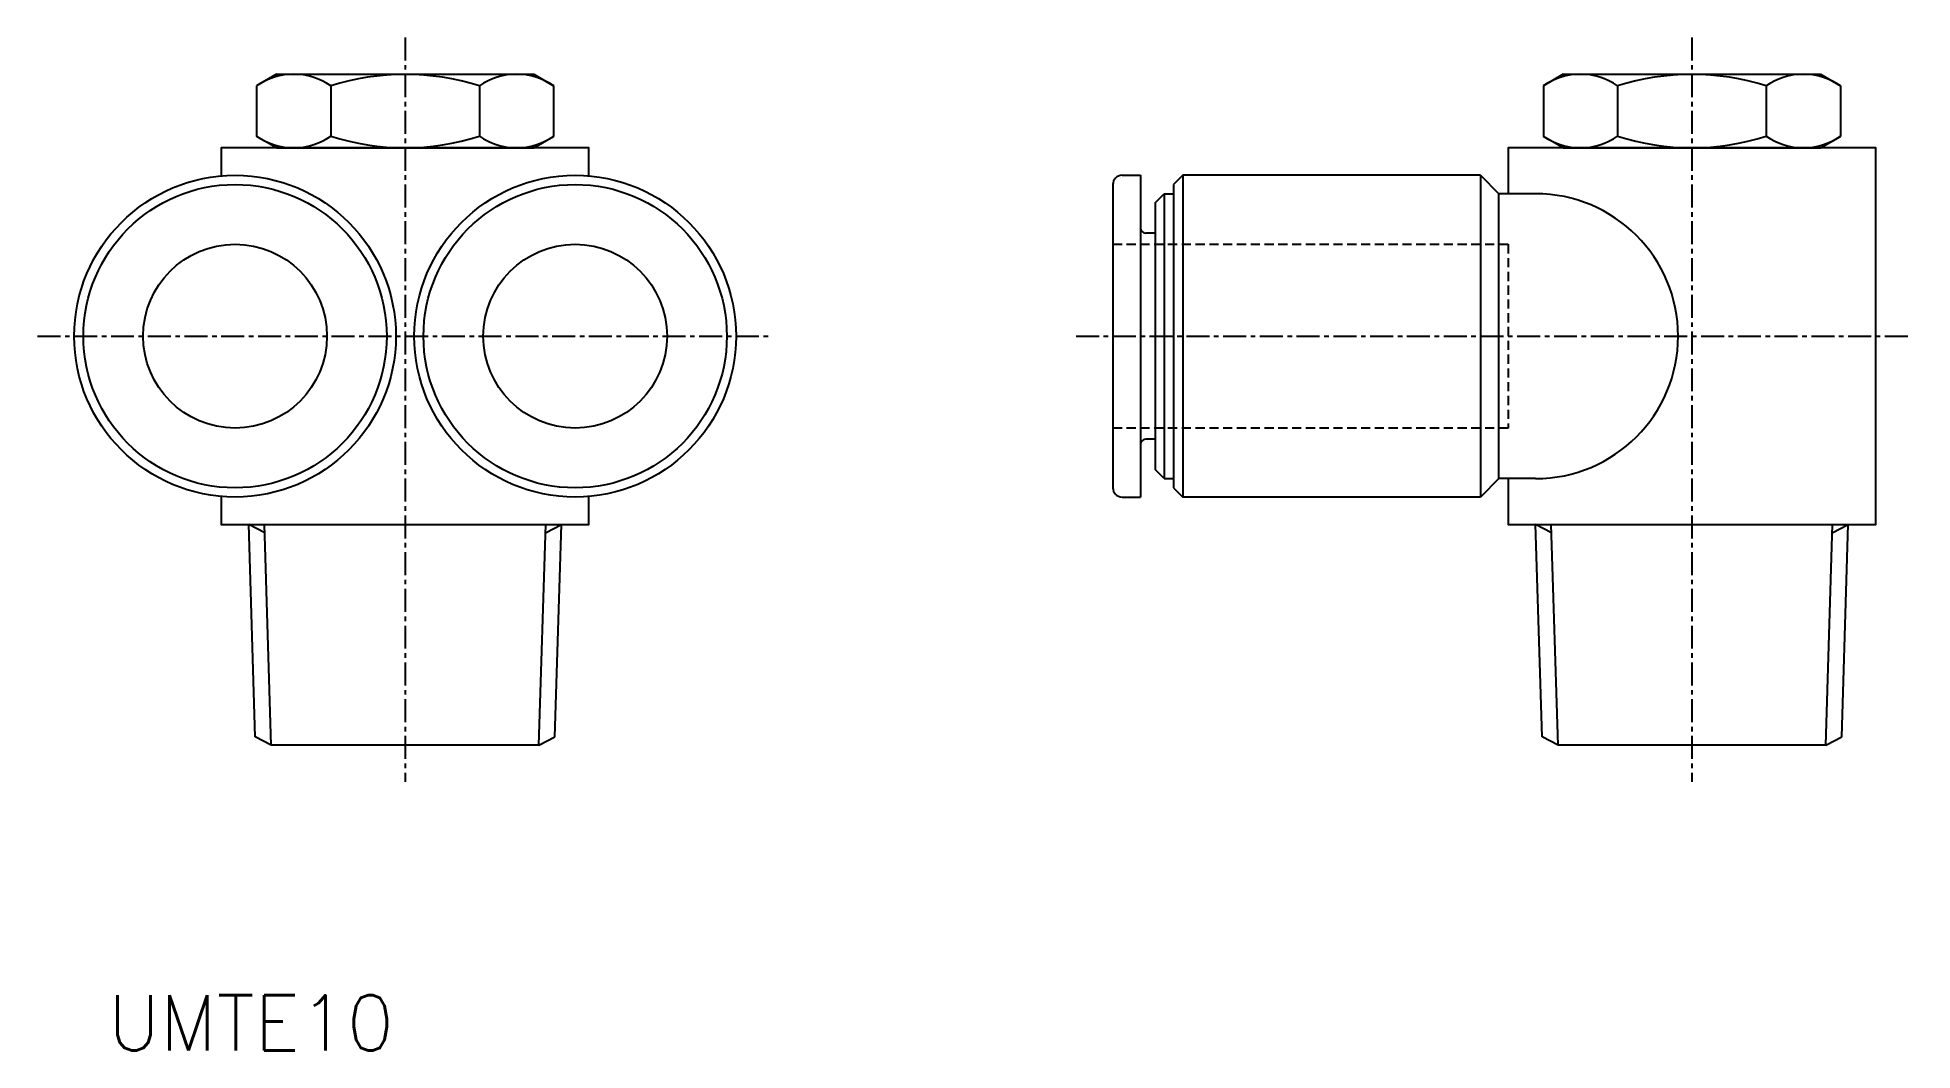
# Model space of a CAD drawing. Extents: x 87 to 189, y 75 to 130.
import ezdxf
from ezdxf.enums import TextEntityAlignment as Align

# ---------------------------------------------------------------- set-up
doc = ezdxf.new("R2010")
doc.units = 0
doc.header["$MEASUREMENT"] = 0
doc.linetypes.add('CENTER', pattern=[2, 1.25, -0.25, 0.25, -0.25])
doc.linetypes.add('DASHED', pattern=[0.75, 0.5, -0.25])
doc.layers.get('0').update_dxf_attribs({"linetype": 'CONTINUOUS'})
doc.layers.add('CENTER', color=1, linetype='CENTER')
doc.styles.get("Standard").update_dxf_attribs({"font": 'txt.shx', "bigfont": 'extfont.shx'})

msp = doc.modelspace()

# ---------------------------------------------------------------- linework, layer by layer
at = {"color": 7, "linetype": 'Continuous'}
for p, q in [((99.75, 128.09), (98.67, 127.46)), ((99.75, 128.09), (113.75, 128.09)), ((113.75, 128.09), (114.83, 127.46)), ((169.75, 128.09), (168.67, 127.46)), ((169.75, 128.09), (183.75, 128.09)), ((183.75, 128.09), (184.83, 127.46)), ((98.67, 127.46), (98.67, 124.71)), ((102.71, 127.46), (102.71, 124.71)), ((110.79, 127.46), (110.79, 124.71)), ((114.83, 127.46), (114.83, 124.71)), ((168.67, 127.46), (168.67, 124.71)), ((172.71, 127.46), (172.71, 124.71)), ((180.79, 127.46), (180.79, 124.71)), ((184.83, 127.46), (184.83, 124.71)), ((99.75, 124.09), (98.67, 124.71)), ((113.75, 124.09), (114.83, 124.71)), ((169.75, 124.09), (168.67, 124.71)), ((183.75, 124.09), (184.83, 124.71)), ((99.75, 124.09), (113.75, 124.09)), ((99.75, 124.09), (113.75, 124.09)), ((169.75, 124.09), (183.75, 124.09)), ((169.75, 124.09), (183.75, 124.09)), ((145.75, 122.59), (146.75, 122.59)), ((146.75, 122.59), (146.75, 105.09)), ((149.05, 122.59), (148.55, 122.09)), ((165.25, 122.59), (149.05, 122.59)), ((149.05, 122.59), (149.05, 105.09)), ((165.25, 122.59), (165.25, 105.09)), ((165.25, 122.59), (166.25, 121.59)), ((145.25, 122.09), (145.25, 105.59)), ((147.55, 121.09), (148.05, 121.59)), ((148.05, 121.59), (148.55, 121.59)), ((148.05, 121.59), (148.05, 106.09)), ((148.55, 122.09), (148.55, 105.59)), ((166.25, 106.09), (166.25, 121.59)), ((168.25, 121.59), (166.25, 121.59)), ((147.55, 121.09), (147.55, 106.59)), ((147.55, 119.44), (147.05, 119.44)), ((147.55, 108.24), (147.05, 108.24)), ((148.05, 106.09), (147.55, 106.59)), ((148.05, 106.09), (148.55, 106.09)), ((166.25, 106.09), (165.25, 105.09)), ((168.25, 106.09), (166.25, 106.09)), ((145.75, 105.09), (146.75, 105.09)), ((148.55, 105.59), (149.05, 105.09)), ((165.25, 105.09), (149.05, 105.09)), ((98.6, 92.04), (98.24, 103.59)), ((114.9, 92.04), (115.26, 103.59)), ((168.6, 92.04), (168.24, 103.59)), ((184.9, 92.04), (185.26, 103.59)), ((99.47, 91.59), (98.6, 92.04)), ((114.03, 91.59), (114.9, 92.04)), ((169.47, 91.59), (168.6, 92.04)), ((184.03, 91.59), (184.9, 92.04)), ((114.03, 91.59), (99.47, 91.59)), ((184.03, 91.59), (169.47, 91.59))]:
    msp.add_line(p, q, dxfattribs=at)
at = {"color": 3, "linetype": 'DASHED'}
for p, q in [((145.25, 118.84), (166.75, 118.84)), ((166.75, 118.84), (166.75, 108.84)), ((166.75, 108.84), (145.25, 108.84))]:
    msp.add_line(p, q, dxfattribs=at)
at = {"color": 3, "linetype": 'Continuous'}
for p, q in [((99.11, 103.14), (98.24, 103.59)), ((99.47, 91.59), (99.1, 103.59)), ((114.03, 91.59), (114.4, 103.59)), ((114.39, 103.14), (115.26, 103.59)), ((169.11, 103.14), (168.24, 103.59)), ((169.47, 91.59), (169.1, 103.59)), ((184.03, 91.59), (184.4, 103.59)), ((184.39, 103.14), (185.26, 103.59))]:
    msp.add_line(p, q, dxfattribs=at)
at = {"color": 7, "linetype": 'Continuous'}
for points in [[(116.75, 122.56), (116.75, 124.09), (96.75, 124.09), (96.75, 122.56)], [(166.75, 106.09), (166.75, 103.59), (186.75, 103.59), (186.75, 124.09), (166.75, 124.09), (166.75, 121.59)], [(96.75, 105.12), (96.75, 103.59), (116.75, 103.59), (116.75, 105.12)]]:
    msp.add_lwpolyline(points, dxfattribs=at)
for centre, radius in [((97.5, 113.84), 8.75), ((116, 113.84), 8.75), ((97.5, 113.84), 8.25), ((116, 113.84), 8.25), ((97.5, 113.84), 5), ((116, 113.84), 5)]:
    msp.add_circle(centre, radius, dxfattribs=at)
for centre, radius, start, end in [((100.69, 124.51), 3.58, 55.6157, 124.3843), ((106.75, 114.71), 13.37, 72.412, 107.588), ((112.81, 124.51), 3.58, 55.6157, 124.3843), ((170.69, 124.51), 3.58, 55.6157, 124.3843), ((176.75, 114.71), 13.37, 72.412, 107.588), ((182.81, 124.51), 3.58, 55.6157, 124.3843), ((100.69, 127.67), 3.58, 235.6157, 304.3843), ((106.75, 137.46), 13.37, 252.412, 287.588), ((112.81, 127.67), 3.58, 235.6157, 304.3843), ((170.69, 127.67), 3.58, 235.6157, 304.3843), ((176.75, 137.46), 13.37, 252.412, 287.588), ((182.81, 127.67), 3.58, 235.6157, 304.3843), ((145.75, 122.09), 0.5, 90, 180), ((168.25, 113.84), 7.75, 270, 90), ((147.05, 119.74), 0.3, 180, 270), ((147.05, 107.94), 0.3, 90, 180), ((145.75, 105.59), 0.5, 180, 270)]:
    msp.add_arc(centre, radius, start, end, dxfattribs=at)
at = {"layer": 'CENTER', "color": 1, "linetype": 'CENTER'}
for p, q in [((106.75, 130.09), (106.75, 89.59)), ((176.75, 130.09), (176.75, 89.59)), ((86.75, 113.84), (126.75, 113.84)), ((143.25, 113.84), (188.75, 113.84))]:
    msp.add_line(p, q, dxfattribs=at)

# ---------------------------------------------------------------- texts
at = {"color": 7, "linetype": 'Continuous'}
msp.add_text('UMTE10', height=3, dxfattribs=at).set_placement((90.59, 76.48), align=Align.MIDDLE_LEFT)

doc.saveas('drawing.dxf')
